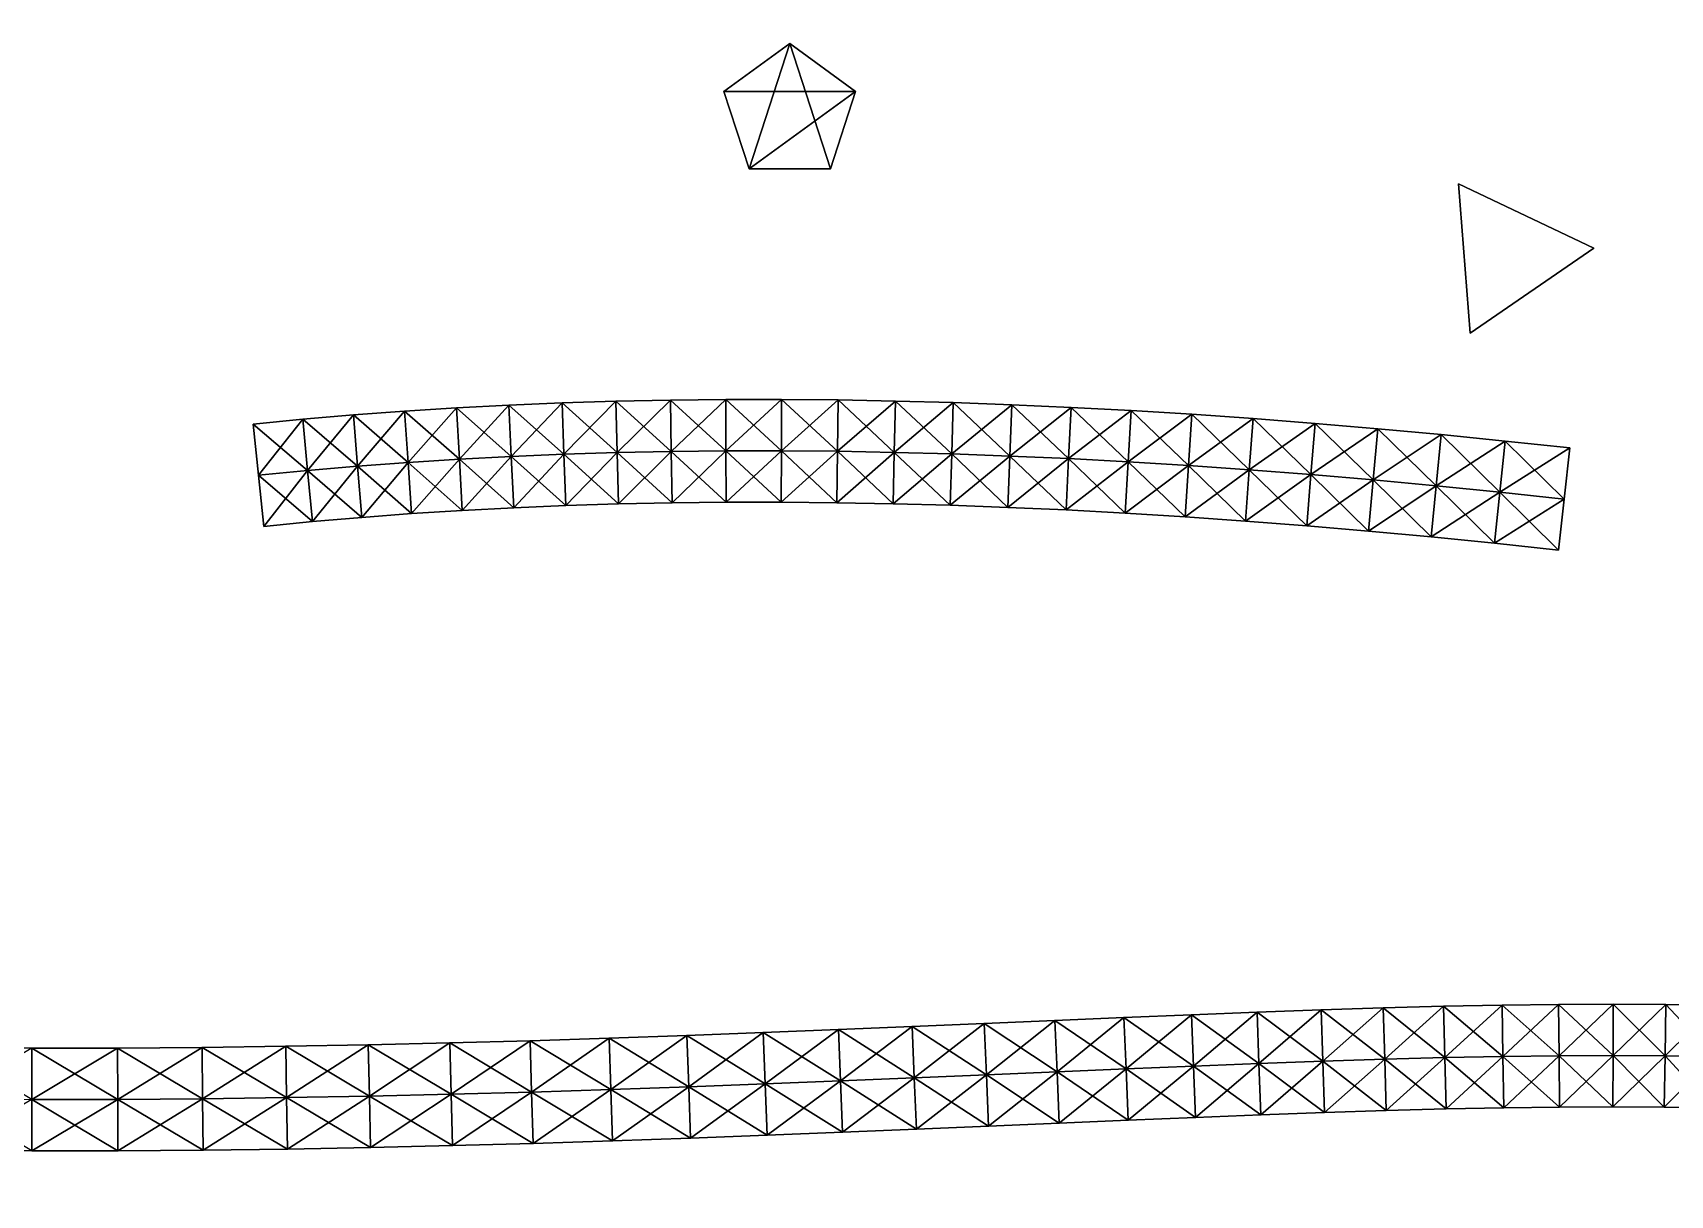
# Model space of a CAD drawing. Extents: x -2.49 to 2.49, y -2.49 to 2.49.
# Drawn here: x -0.294 to 1.378, y -0.114 to 1.074 of the extents above; entities that cross this region are included whole.
import ezdxf

# ---------------------------------------------------------------- set-up
doc = ezdxf.new("R2010")
doc.units = 0

# ---------------------------------------------------------------- blocks, each defined once
blk = doc.blocks.new('Cylinder_026_Cylinder_028')
mesh = blk.add_polyface()
corners = [(0.478896, 1.062544, -0.06096), (0.478895, 1.062544, 0.06096), (0.546148, 1.013682, 0.06096), (0.546148, 1.013682, -0.06096), (0.52046, 0.934622, 0.06096), (0.52046, 0.934622, -0.06096), (0.437331, 0.934622, 0.06096), (0.437331, 0.934622, -0.06096), (0.411643, 1.013682, 0.06096), (0.411643, 1.013682, -0.06096)]
mesh.append_faces([[corners[k] for k in face] for face in [(0, 1, 2), (0, 2, 3), (3, 2, 4), (3, 4, 5), (5, 4, 6), (5, 6, 7), (2, 1, 8), (2, 8, 6), (6, 4, 2), (9, 8, 1), (9, 1, 0), (7, 6, 8), (7, 8, 9), (0, 3, 5), (0, 5, 7), (7, 9, 0)]])
blk = doc.blocks.new('Cylinder_19')
mesh = blk.add_polyface()
corners = [(1.300073, 0.853499, -0.060945), (1.300072, 0.853499, 0.060975), (1.173896, 0.766786, 0.060975), (1.173896, 0.766786, -0.060945), (1.161889, 0.919414, -0.060945), (1.161889, 0.919414, 0.060975)]
mesh.append_faces([[corners[k] for k in face] for face in [(0, 1, 2), (0, 2, 3), (4, 5, 1), (4, 1, 0), (3, 2, 5), (3, 5, 4), (2, 1, 5), (0, 3, 4)]])
blk = doc.blocks.new('NurbsCircle_NurbsCircle_020')
mesh = blk.add_polyface()
corners = [(0, -2.438564, 0.000015), (-2.438517, -2.438516, 0.000015), (-2.401425, -2.401424, 0.000015), (0, -2.386109, 0.000015), (0, -2.491019, 0.000015), (-2.475608, -2.475608, 0.000015), (0, -2.49102, 0.05247), (-2.475608, -2.475608, 0.05247), (0, -2.491019, 0.104925), (-2.475607, -2.475608, 0.104926), (0, -2.438565, 0.104926), (-2.438517, -2.438516, 0.104925), (0, -2.38611, 0.104926), (-2.401424, -2.401424, 0.104926), (0, -2.386109, 0.05247), (-2.401425, -2.401425, 0.05247), (-2.438565, 0, 0.000015), (-2.386109, 0, 0.000015), (-2.491019, 0, 0.000015), (-2.491019, 0, 0.052471), (-2.491019, 0, 0.104926), (-2.438565, 0, 0.104926), (-2.386109, 0, 0.104926), (-2.386109, 0, 0.052471), (-2.438517, 2.438517, 0.000016), (-2.401424, 2.401424, 0.000015), (-2.475608, 2.475608, 0.000016), (-2.475608, 2.475608, 0.052471), (-2.475608, 2.475608, 0.104926), (-2.438517, 2.438517, 0.104926), (-2.401424, 2.401425, 0.104927), (-2.401424, 2.401424, 0.052471), (0, 2.438565, 0.000016), (0, 2.386109, 0.000016), (0, 2.49102, 0.000016), (0, 2.49102, 0.052471), (0, 2.49102, 0.104927), (0, 2.438565, 0.104926), (0, 2.386109, 0.104926), (0, 2.386109, 0.052471), (2.438517, 2.438516, 0.000016), (2.401425, 2.401424, 0.000016), (2.475608, 2.475608, 0.000016), (2.475608, 2.475608, 0.052471), (2.475607, 2.475608, 0.104926), (2.438517, 2.438516, 0.104926), (2.401425, 2.401424, 0.104926), (2.401425, 2.401424, 0.052472), (2.438565, 0, 0.000015), (2.386109, 0, 0.000015), (2.491019, 0, 0.000015), (2.49102, 0, 0.05247), (2.491019, 0, 0.104926), (2.438565, 0, 0.104926), (2.386109, 0, 0.104926), (2.386109, 0, 0.05247), (2.438516, -2.438517, 0.000015), (2.401424, -2.401424, 0.000015), (2.475608, -2.475607, 0.000015), (2.475608, -2.475607, 0.05247), (2.475608, -2.475607, 0.104925), (2.438516, -2.438517, 0.104926), (2.401425, -2.401425, 0.104926), (2.401425, -2.401425, 0.05247)]
mesh.append_faces([[corners[k] for k in face] for face in [(0, 1, 2), (0, 2, 3), (4, 5, 1), (4, 1, 0), (6, 7, 5), (6, 5, 4), (8, 9, 7), (8, 7, 6), (10, 11, 9), (10, 9, 8), (12, 13, 11), (12, 11, 10), (14, 15, 13), (14, 13, 12), (3, 2, 15), (3, 15, 14), (1, 16, 17), (1, 17, 2), (5, 18, 16), (5, 16, 1), (7, 19, 18), (7, 18, 5), (9, 20, 19), (9, 19, 7), (11, 21, 20), (11, 20, 9), (13, 22, 21), (13, 21, 11), (15, 23, 22), (15, 22, 13), (2, 17, 23), (2, 23, 15), (16, 24, 25), (16, 25, 17), (18, 26, 24), (18, 24, 16), (19, 27, 26), (19, 26, 18), (20, 28, 27), (20, 27, 19), (21, 29, 28), (21, 28, 20), (22, 30, 29), (22, 29, 21), (23, 31, 30), (23, 30, 22), (17, 25, 31), (17, 31, 23), (24, 32, 33), (24, 33, 25), (26, 34, 32), (26, 32, 24), (27, 35, 34), (27, 34, 26), (28, 36, 35), (28, 35, 27), (29, 37, 36), (29, 36, 28), (30, 38, 37), (30, 37, 29), (31, 39, 38), (31, 38, 30), (25, 33, 39), (25, 39, 31), (32, 40, 41), (32, 41, 33), (34, 42, 40), (34, 40, 32), (35, 43, 42), (35, 42, 34), (36, 44, 43), (36, 43, 35), (37, 45, 44), (37, 44, 36), (38, 46, 45), (38, 45, 37), (39, 47, 46), (39, 46, 38), (33, 41, 47), (33, 47, 39), (40, 48, 49), (40, 49, 41), (42, 50, 48), (42, 48, 40), (43, 51, 50), (43, 50, 42), (44, 52, 51), (44, 51, 43), (45, 53, 52), (45, 52, 44), (46, 54, 53), (46, 53, 45), (47, 55, 54), (47, 54, 46), (41, 49, 55), (41, 55, 47), (48, 56, 57), (48, 57, 49), (50, 58, 56), (50, 56, 48), (51, 59, 58), (51, 58, 50), (52, 60, 59), (52, 59, 51), (53, 61, 60), (53, 60, 52), (54, 62, 61), (54, 61, 53), (55, 63, 62), (55, 62, 54), (49, 57, 63), (49, 63, 55), (56, 0, 3), (56, 3, 57), (58, 4, 0), (58, 0, 56), (59, 6, 4), (59, 4, 58), (60, 8, 6), (60, 6, 59), (61, 10, 8), (61, 8, 60), (62, 12, 10), (62, 10, 61), (63, 14, 12), (63, 12, 62), (57, 3, 14), (57, 14, 63)]])
blk = doc.blocks.new('NurbsPath_006_NurbsPath_007')
mesh = blk.add_polyface()
corners = [(0.679733, 0.009295, -0.000901), (0.75188, 0.012378, -0.000901), (0.754107, -0.040031, -0.000901), (0.677501, 0.061703, -0.000901), (0.749653, 0.064785, -0.000901), (0.677501, 0.061703, 0.051554), (0.749653, 0.064785, 0.051554), (0.677501, 0.061703, 0.10401), (0.749653, 0.064786, 0.10401), (0.679733, 0.009295, 0.10401), (0.75188, 0.012378, 0.10401), (0.681965, -0.043113, 0.10401), (0.754107, -0.040031, 0.10401), (0.681965, -0.043113, 0.051554), (0.754107, -0.040031, 0.051554), (0.681965, -0.043113, -0.000901), (0.822367, 0.015357, -0.000901), (0.824549, -0.037053, -0.000901), (0.820184, 0.067767, -0.000901), (0.820184, 0.067767, 0.051554), (0.820184, 0.067767, 0.10401), (0.822367, 0.015357, 0.10401), (0.82455, -0.037053, 0.10401), (0.82455, -0.037053, 0.051554), (0.893234, -0.034236, -0.000901), (0.889042, 0.070592, -0.000901), (0.891138, 0.018178, -0.000901), (0.889042, 0.070592, 0.051554), (0.889042, 0.070592, 0.10401), (0.891138, 0.018178, 0.104009), (0.893234, -0.034236, 0.10401), (0.893234, -0.034236, 0.051554)]
mesh.append_faces([[corners[k] for k in face] for face in [(0, 1, 2), (3, 4, 1), (5, 6, 4), (7, 8, 6), (9, 10, 8), (11, 12, 10), (13, 14, 12), (15, 2, 14), (1, 16, 17), (1, 17, 2), (4, 18, 16), (4, 16, 1), (6, 19, 18), (6, 18, 4), (8, 20, 19), (8, 19, 6), (10, 21, 20), (10, 20, 8), (12, 22, 21), (12, 21, 10), (14, 23, 22), (14, 22, 12), (2, 17, 23), (2, 23, 14), (16, 24, 17), (18, 25, 26), (18, 26, 16), (19, 27, 25), (19, 25, 18), (20, 28, 27), (20, 27, 19), (21, 28, 20), (22, 29, 21), (23, 30, 22), (17, 31, 23)]])
mesh = blk.add_polyface()
corners = [(0.822367, 0.015357, -0.000901), (0.891138, 0.018178, -0.000901), (0.893234, -0.034236, -0.000901), (0.822367, 0.015357, 0.10401), (0.891138, 0.018178, 0.104009), (0.889042, 0.070592, 0.10401), (0.82455, -0.037053, 0.10401), (0.893234, -0.034236, 0.10401), (0.82455, -0.037053, 0.051554), (0.893234, -0.034236, 0.051554), (0.824549, -0.037053, -0.000901), (0.958138, 0.020787, -0.000901), (0.960101, -0.031631, -0.000901), (0.889042, 0.070592, -0.000901), (0.956175, 0.073206, -0.000901), (0.889042, 0.070592, 0.051554), (0.956175, 0.073206, 0.051554), (0.956175, 0.073206, 0.10401), (0.958138, 0.020787, 0.10401), (0.960101, -0.031631, 0.10401), (0.960101, -0.031631, 0.051554), (1.02331, 0.02313, -0.000901), (1.025089, -0.029296, -0.000901), (1.021531, 0.075555, -0.000901), (1.021531, 0.075555, 0.051554), (1.021531, 0.075555, 0.10401), (1.02331, 0.02313, 0.10401), (1.025089, -0.029296, 0.10401), (1.025089, -0.029296, 0.051554)]
mesh.append_faces([[corners[k] for k in face] for face in [(0, 1, 2), (3, 4, 5), (6, 7, 4), (8, 9, 7), (10, 2, 9), (1, 11, 12), (1, 12, 2), (13, 14, 11), (13, 11, 1), (15, 16, 14), (15, 14, 13), (5, 17, 16), (5, 16, 15), (4, 18, 17), (4, 17, 5), (7, 19, 18), (7, 18, 4), (9, 20, 19), (9, 19, 7), (2, 12, 20), (2, 20, 9), (11, 21, 22), (11, 22, 12), (14, 23, 21), (14, 21, 11), (16, 24, 23), (16, 23, 14), (17, 25, 24), (17, 24, 16), (18, 26, 25), (18, 25, 17), (19, 27, 26), (19, 26, 18), (20, 27, 19), (12, 28, 20)]])
mesh = blk.add_polyface()
corners = [(0.960101, -0.031631, 0.051554), (1.025089, -0.029296, 0.051554), (1.025089, -0.029296, 0.10401), (0.960101, -0.031631, -0.000901), (1.025089, -0.029296, -0.000901), (1.02331, 0.02313, -0.000901), (1.0866, 0.025151, -0.000901), (1.088141, -0.027282, -0.000901), (1.021531, 0.075555, -0.000901), (1.08506, 0.077583, -0.000901), (1.021531, 0.075555, 0.051554), (1.08506, 0.077583, 0.051554), (1.021531, 0.075555, 0.10401), (1.08506, 0.077584, 0.104009), (1.02331, 0.02313, 0.10401), (1.086601, 0.025151, 0.10401), (1.088141, -0.027282, 0.10401), (1.088141, -0.027282, 0.051554), (1.147952, 0.026796, -0.000901), (1.149192, -0.025645, -0.000901), (1.146713, 0.079237, -0.000901), (1.146712, 0.079237, 0.051554), (1.146712, 0.079237, 0.10401), (1.147952, 0.026796, 0.10401), (1.149192, -0.025645, 0.10401), (1.149192, -0.025645, 0.051554), (1.20644, 0.080459, 0.051554)]
mesh.append_faces([[corners[k] for k in face] for face in [(0, 1, 2), (3, 4, 1), (5, 6, 7), (5, 7, 4), (8, 9, 6), (8, 6, 5), (10, 11, 9), (10, 9, 8), (12, 13, 11), (12, 11, 10), (14, 15, 13), (14, 13, 12), (2, 16, 15), (2, 15, 14), (1, 17, 16), (1, 16, 2), (4, 7, 17), (4, 17, 1), (6, 18, 19), (6, 19, 7), (9, 20, 18), (9, 18, 6), (11, 21, 20), (11, 20, 9), (13, 22, 21), (13, 21, 11), (15, 23, 22), (15, 22, 13), (16, 24, 23), (16, 23, 15), (17, 25, 24), (17, 24, 16), (7, 19, 25), (7, 25, 17), (22, 26, 21)]])
mesh = blk.add_polyface()
corners = [(1.147952, 0.026796, -0.000901), (1.207311, 0.028011, -0.000901), (1.208181, -0.024437, -0.000901), (1.149192, -0.025645, -0.000901), (1.146713, 0.079237, -0.000901), (1.20644, 0.080459, -0.000901), (1.146712, 0.079237, 0.051554), (1.20644, 0.080459, 0.051554), (1.146712, 0.079237, 0.10401), (1.20644, 0.080459, 0.10401), (1.147952, 0.026796, 0.10401), (1.20731, 0.028011, 0.10401), (1.149192, -0.025645, 0.10401), (1.208181, -0.024437, 0.104009), (1.149192, -0.025645, 0.051554), (1.208181, -0.024437, 0.051554), (1.26462, 0.028741, -0.000901), (1.265044, -0.023713, -0.000901), (1.264195, 0.081194, -0.000901), (1.264195, 0.081194, 0.051554), (1.264195, 0.081194, 0.10401), (1.26462, 0.028741, 0.10401), (1.265044, -0.023713, 0.104009), (1.265044, -0.023713, 0.051554), (1.319824, 0.028932, -0.000901), (1.319933, 0.081387, -0.000901), (1.319933, 0.081387, 0.051554), (1.319933, 0.081387, 0.10401)]
mesh.append_faces([[corners[k] for k in face] for face in [(0, 1, 2), (0, 2, 3), (4, 5, 1), (4, 1, 0), (6, 7, 5), (6, 5, 4), (8, 9, 7), (10, 11, 9), (10, 9, 8), (12, 13, 11), (12, 11, 10), (14, 15, 13), (14, 13, 12), (3, 2, 15), (3, 15, 14), (1, 16, 17), (1, 17, 2), (5, 18, 16), (5, 16, 1), (7, 19, 18), (7, 18, 5), (9, 20, 19), (9, 19, 7), (11, 21, 20), (11, 20, 9), (13, 22, 21), (13, 21, 11), (15, 23, 22), (15, 22, 13), (2, 17, 23), (2, 23, 15), (18, 24, 16), (19, 25, 18), (20, 26, 19), (21, 27, 20)]])
mesh = blk.add_polyface()
corners = [(1.26462, 0.028741, -0.000901), (1.319824, 0.028932, -0.000901), (1.319715, -0.023524, -0.000901), (1.265044, -0.023713, -0.000901), (1.264195, 0.081194, -0.000901), (1.319933, 0.081387, -0.000901), (1.264195, 0.081194, 0.051554), (1.319933, 0.081387, 0.051554), (1.264195, 0.081194, 0.10401), (1.319933, 0.081387, 0.10401), (1.26462, 0.028741, 0.10401), (1.319824, 0.028932, 0.10401), (1.265044, -0.023713, 0.104009), (1.319715, -0.023524, 0.10401), (1.265044, -0.023713, 0.051554), (1.319715, -0.023524, 0.051554), (1.372869, 0.028528, -0.000901), (1.372127, -0.023922, -0.000901), (1.373611, 0.080978, -0.000901), (1.373611, 0.080978, 0.051554), (1.373611, 0.080978, 0.10401), (1.372869, 0.028528, 0.104009), (1.372127, -0.023922, 0.10401), (1.372127, -0.023922, 0.051554), (1.422208, -0.024958, -0.000901), (1.423698, 0.027476, -0.000901), (1.425188, 0.07991, -0.000901), (1.425188, 0.07991, 0.10401), (1.423698, 0.027476, 0.10401), (1.422208, -0.024958, 0.10401), (1.422208, -0.024958, 0.051554)]
mesh.append_faces([[corners[k] for k in face] for face in [(0, 1, 2), (0, 2, 3), (4, 5, 1), (6, 7, 5), (8, 9, 7), (10, 11, 9), (12, 13, 11), (12, 11, 10), (14, 15, 13), (14, 13, 12), (3, 2, 15), (3, 15, 14), (1, 16, 17), (1, 17, 2), (5, 18, 16), (5, 16, 1), (7, 19, 18), (7, 18, 5), (9, 20, 19), (9, 19, 7), (11, 21, 20), (11, 20, 9), (13, 22, 21), (13, 21, 11), (15, 23, 22), (15, 22, 13), (2, 17, 23), (2, 23, 15), (16, 24, 17), (18, 25, 16), (19, 26, 18), (21, 27, 20), (22, 28, 21), (23, 29, 22), (17, 30, 23)]])
mesh = blk.add_polyface()
corners = [(1.372869, 0.028528, -0.000901), (1.423698, 0.027476, -0.000901), (1.422208, -0.024958, -0.000901), (1.373611, 0.080978, -0.000901), (1.425188, 0.07991, -0.000901), (1.373611, 0.080978, 0.051554), (1.425188, 0.07991, 0.051554), (1.373611, 0.080978, 0.10401), (1.425188, 0.07991, 0.10401), (1.372869, 0.028528, 0.104009), (1.423698, 0.027476, 0.10401), (1.372127, -0.023922, 0.10401), (1.422208, -0.024958, 0.10401), (1.372127, -0.023922, 0.051554), (1.422208, -0.024958, 0.051554), (1.372127, -0.023922, -0.000901), (1.472255, 0.025721, -0.000901), (1.469885, -0.026681, -0.000901), (1.474626, 0.078123, -0.000901), (1.474626, 0.078123, 0.051554), (1.474626, 0.078123, 0.10401), (1.472255, 0.025721, 0.10401), (1.469884, -0.026681, 0.104009), (1.469885, -0.026681, 0.051554), (1.51508, -0.029136, -0.000901), (1.518486, 0.023209, -0.000901), (1.521893, 0.075554, -0.000901), (1.521893, 0.075554, 0.051554), (1.521892, 0.075554, 0.10401), (1.518486, 0.023209, 0.10401), (1.51508, -0.029136, 0.051554), (1.51508, -0.029136, 0.10401)]
mesh.append_faces([[corners[k] for k in face] for face in [(0, 1, 2), (3, 4, 1), (5, 6, 4), (7, 8, 6), (7, 6, 5), (9, 10, 8), (11, 12, 10), (13, 14, 12), (15, 2, 14), (1, 16, 17), (1, 17, 2), (4, 18, 16), (4, 16, 1), (6, 19, 18), (6, 18, 4), (8, 20, 19), (8, 19, 6), (10, 21, 20), (10, 20, 8), (12, 22, 21), (12, 21, 10), (14, 23, 22), (14, 22, 12), (2, 17, 23), (2, 23, 14), (16, 24, 17), (18, 25, 16), (19, 26, 18), (20, 27, 19), (21, 28, 20), (22, 29, 21), (23, 30, 31), (23, 31, 22), (17, 24, 30), (17, 30, 23)]])
mesh = blk.add_polyface()
corners = [(0.134211, -0.06303, -0.000901), (0.216644, -0.060746, -0.000901), (0.216644, -0.060746, 0.051554), (0.215089, -0.008314, -0.000901), (0.296032, -0.005757, -0.000901), (0.297776, -0.058183, -0.000901), (0.213534, 0.044119, -0.000901), (0.294289, 0.04667, -0.000901), (0.213534, 0.044119, 0.051554), (0.294289, 0.046669, 0.051554), (0.213534, 0.044119, 0.10401), (0.294289, 0.046669, 0.10401), (0.215089, -0.008314, 0.10401), (0.296032, -0.005757, 0.10401), (0.216644, -0.060746, 0.10401), (0.297776, -0.058183, 0.10401), (0.297776, -0.058184, 0.051554), (0.375649, -0.002976, -0.000901), (0.377553, -0.055397, -0.000901), (0.373745, 0.049444, -0.000901), (0.373745, 0.049445, 0.051554), (0.373745, 0.049444, 0.10401), (0.375649, -0.002976, 0.10401), (0.377553, -0.055397, 0.10401), (0.377553, -0.055397, 0.051554), (0.451848, 0.05239, -0.000901), (0.451848, 0.05239, 0.051555)]
mesh.append_faces([[corners[k] for k in face] for face in [(0, 1, 2), (3, 4, 5), (3, 5, 1), (6, 7, 4), (6, 4, 3), (8, 9, 7), (8, 7, 6), (10, 11, 9), (10, 9, 8), (12, 13, 11), (12, 11, 10), (14, 15, 13), (14, 13, 12), (2, 16, 15), (2, 15, 14), (1, 5, 16), (1, 16, 2), (4, 17, 18), (4, 18, 5), (7, 19, 17), (7, 17, 4), (9, 20, 19), (9, 19, 7), (11, 21, 20), (11, 20, 9), (13, 22, 21), (13, 21, 11), (15, 23, 22), (15, 22, 13), (16, 24, 23), (16, 23, 15), (5, 18, 24), (5, 24, 16), (20, 25, 19), (21, 26, 20)]])
mesh = blk.add_polyface()
corners = [(0.375649, -0.002976, -0.000901), (0.453883, -0.000026, -0.000901), (0.455917, -0.052442, -0.000901), (0.377553, -0.055397, -0.000901), (0.373745, 0.049444, -0.000901), (0.451848, 0.05239, -0.000901), (0.373745, 0.049445, 0.051554), (0.451848, 0.05239, 0.051555), (0.373745, 0.049444, 0.10401), (0.451848, 0.05239, 0.10401), (0.375649, -0.002976, 0.10401), (0.453883, -0.000026, 0.10401), (0.377553, -0.055397, 0.10401), (0.455917, -0.052442, 0.10401), (0.377553, -0.055397, 0.051554), (0.455917, -0.052442, 0.051554), (0.530679, 0.003039, -0.000901), (0.532812, -0.049373, -0.000901), (0.528545, 0.055451, -0.000901), (0.528545, 0.055451, 0.051554), (0.528545, 0.055451, 0.10401), (0.530679, 0.003039, 0.10401), (0.532812, -0.049373, 0.10401), (0.532812, -0.049373, 0.051554), (0.60598, 0.006164, -0.000901), (0.60378, 0.058573, -0.000901), (0.60378, 0.058573, 0.051554), (0.60378, 0.058573, 0.10401), (0.60598, 0.006164, 0.10401)]
mesh.append_faces([[corners[k] for k in face] for face in [(0, 1, 2), (0, 2, 3), (4, 5, 1), (4, 1, 0), (6, 7, 5), (8, 9, 7), (10, 11, 9), (10, 9, 8), (12, 13, 11), (12, 11, 10), (14, 15, 13), (14, 13, 12), (3, 2, 15), (3, 15, 14), (1, 16, 17), (1, 17, 2), (5, 18, 16), (5, 16, 1), (7, 19, 18), (7, 18, 5), (9, 20, 19), (9, 19, 7), (11, 21, 20), (11, 20, 9), (13, 22, 21), (13, 21, 11), (15, 23, 22), (15, 22, 13), (2, 17, 23), (2, 23, 15), (18, 24, 16), (19, 25, 18), (20, 26, 19), (21, 27, 20), (22, 28, 21)]])
mesh = blk.add_polyface()
corners = [(0.530679, 0.003039, -0.000901), (0.60598, 0.006164, -0.000901), (0.60818, -0.046245, -0.000901), (0.532812, -0.049373, -0.000901), (0.528545, 0.055451, -0.000901), (0.60378, 0.058573, -0.000901), (0.528545, 0.055451, 0.051554), (0.60378, 0.058573, 0.051554), (0.528545, 0.055451, 0.10401), (0.60378, 0.058573, 0.10401), (0.530679, 0.003039, 0.10401), (0.60598, 0.006164, 0.10401), (0.532812, -0.049373, 0.10401), (0.60818, -0.046245, 0.10401), (0.532812, -0.049373, 0.051554), (0.60818, -0.046245, 0.051554), (0.679733, 0.009295, -0.000901), (0.681965, -0.043113, -0.000901), (0.677501, 0.061703, -0.000901), (0.677501, 0.061703, 0.051554), (0.677501, 0.061703, 0.10401), (0.679733, 0.009295, 0.10401), (0.681965, -0.043113, 0.10401), (0.681965, -0.043113, 0.051554), (0.754107, -0.040031, -0.000901), (0.75188, 0.012378, -0.000901), (0.749653, 0.064785, -0.000901), (0.749653, 0.064785, 0.051554), (0.749653, 0.064786, 0.10401), (0.75188, 0.012378, 0.10401), (0.754107, -0.040031, 0.10401), (0.754107, -0.040031, 0.051554)]
mesh.append_faces([[corners[k] for k in face] for face in [(0, 1, 2), (0, 2, 3), (4, 5, 1), (6, 7, 5), (8, 9, 7), (10, 11, 9), (12, 13, 11), (14, 15, 13), (14, 13, 12), (3, 2, 15), (3, 15, 14), (1, 16, 17), (1, 17, 2), (5, 18, 16), (5, 16, 1), (7, 19, 18), (7, 18, 5), (9, 20, 19), (9, 19, 7), (11, 21, 20), (11, 20, 9), (13, 22, 21), (13, 21, 11), (15, 23, 22), (15, 22, 13), (2, 17, 23), (2, 23, 15), (16, 24, 17), (18, 25, 16), (19, 26, 18), (20, 27, 19), (21, 28, 20), (22, 29, 21), (23, 30, 22), (17, 31, 23)]])
mesh = blk.add_polyface()
corners = [(-0.384013, -0.015362, -0.000901), (-0.295334, -0.015899, -0.000901), (-0.295473, -0.068354, -0.000901), (-0.383504, 0.037091, -0.000901), (-0.295196, 0.036556, -0.000901), (-0.383504, 0.037091, 0.051554), (-0.295196, 0.036557, 0.051554), (-0.383504, 0.037091, 0.10401), (-0.295196, 0.036557, 0.10401), (-0.384013, -0.015362, 0.10401), (-0.295334, -0.015899, 0.10401), (-0.384523, -0.067815, 0.10401), (-0.295473, -0.068354, 0.10401), (-0.384523, -0.067815, 0.051554), (-0.295473, -0.068354, 0.051554), (-0.384523, -0.067815, -0.000901), (-0.207594, -0.01583, -0.000901), (-0.207386, -0.068286, -0.000901), (-0.207802, 0.036624, -0.000901), (-0.207802, 0.036624, 0.051554), (-0.207802, 0.036624, 0.10401), (-0.207594, -0.01583, 0.10401), (-0.207386, -0.068286, 0.10401), (-0.207386, -0.068286, 0.051554), (-0.120319, -0.067664, -0.000901), (-0.120847, -0.015211, -0.000901), (-0.121376, 0.037242, 0.051554), (-0.121376, 0.037242, -0.000901), (-0.121376, 0.037242, 0.10401), (-0.120847, -0.015211, 0.10401), (-0.120318, -0.067664, 0.10401), (-0.120318, -0.067664, 0.051554)]
mesh.append_faces([[corners[k] for k in face] for face in [(0, 1, 2), (3, 4, 1), (5, 6, 4), (5, 4, 3), (7, 8, 6), (7, 6, 5), (9, 10, 8), (11, 12, 10), (13, 14, 12), (15, 2, 14), (1, 16, 17), (1, 17, 2), (4, 18, 16), (4, 16, 1), (6, 19, 18), (6, 18, 4), (8, 20, 19), (8, 19, 6), (10, 21, 20), (10, 20, 8), (12, 22, 21), (12, 21, 10), (14, 23, 22), (14, 22, 12), (2, 17, 23), (2, 23, 14), (16, 24, 17), (18, 25, 16), (19, 26, 27), (19, 27, 18), (20, 26, 19), (21, 28, 20), (22, 29, 21), (23, 30, 22), (17, 31, 23)]])
mesh = blk.add_polyface()
corners = [(-0.207594, -0.01583, -0.000901), (-0.120847, -0.015211, -0.000901), (-0.120319, -0.067664, -0.000901), (-0.207802, 0.036624, -0.000901), (-0.121376, 0.037242, -0.000901), (-0.207802, 0.036624, 0.10401), (-0.121376, 0.037242, 0.10401), (-0.121376, 0.037242, 0.051554), (-0.207594, -0.01583, 0.10401), (-0.120847, -0.015211, 0.10401), (-0.207386, -0.068286, 0.10401), (-0.120318, -0.067664, 0.10401), (-0.207386, -0.068286, 0.051554), (-0.120318, -0.067664, 0.051554), (-0.207386, -0.068286, -0.000901), (-0.03515, -0.014095, -0.000901), (-0.034326, -0.066544, -0.000901), (-0.035975, 0.038354, -0.000901), (-0.035975, 0.038354, 0.051554), (-0.035975, 0.038354, 0.10401), (-0.03515, -0.014095, 0.10401), (-0.034326, -0.066544, 0.10401), (-0.034326, -0.066544, 0.051554), (0.050536, -0.064982, -0.000901), (0.048348, 0.039907, -0.000901), (0.049442, -0.012537, -0.000901), (0.048348, 0.039906, 0.051554), (0.048348, 0.039907, 0.10401), (0.049442, -0.012537, 0.10401), (0.050536, -0.064982, 0.10401), (0.050536, -0.064981, 0.051554)]
mesh.append_faces([[corners[k] for k in face] for face in [(0, 1, 2), (3, 4, 1), (5, 6, 7), (8, 9, 6), (10, 11, 9), (12, 13, 11), (14, 2, 13), (1, 15, 16), (1, 16, 2), (4, 17, 15), (4, 15, 1), (7, 18, 17), (7, 17, 4), (6, 19, 18), (6, 18, 7), (9, 20, 19), (9, 19, 6), (11, 21, 20), (11, 20, 9), (13, 22, 21), (13, 21, 11), (2, 16, 22), (2, 22, 13), (15, 23, 16), (17, 24, 25), (17, 25, 15), (18, 26, 24), (18, 24, 17), (19, 27, 26), (19, 26, 18), (20, 28, 27), (20, 27, 19), (21, 28, 20), (22, 29, 21), (16, 30, 22)]])
mesh = blk.add_polyface()
corners = [(-0.03515, -0.014095, -0.000901), (0.049442, -0.012537, -0.000901), (0.050536, -0.064982, -0.000901), (-0.034326, -0.066544, 0.10401), (0.050536, -0.064982, 0.10401), (0.049442, -0.012537, 0.10401), (-0.034326, -0.066544, 0.051554), (0.050536, -0.064981, 0.051554), (-0.034326, -0.066544, -0.000901), (0.132873, -0.010592, -0.000901), (0.134211, -0.06303, -0.000901), (0.048348, 0.039907, -0.000901), (0.131536, 0.041846, -0.000901), (0.048348, 0.039906, 0.051554), (0.131536, 0.041846, 0.051554), (0.048348, 0.039907, 0.10401), (0.131536, 0.041846, 0.10401), (0.132873, -0.010592, 0.10401), (0.134211, -0.06303, 0.10401), (0.134211, -0.06303, 0.051554), (0.215089, -0.008314, -0.000901), (0.216644, -0.060746, -0.000901), (0.213534, 0.044119, -0.000901), (0.213534, 0.044119, 0.051554), (0.213534, 0.044119, 0.10401), (0.215089, -0.008314, 0.10401), (0.216644, -0.060746, 0.10401), (0.216644, -0.060746, 0.051554)]
mesh.append_faces([[corners[k] for k in face] for face in [(0, 1, 2), (3, 4, 5), (6, 7, 4), (8, 2, 7), (1, 9, 10), (1, 10, 2), (11, 12, 9), (11, 9, 1), (13, 14, 12), (13, 12, 11), (15, 16, 14), (15, 14, 13), (5, 17, 16), (5, 16, 15), (4, 18, 17), (4, 17, 5), (7, 19, 18), (7, 18, 4), (2, 10, 19), (2, 19, 7), (9, 20, 21), (9, 21, 10), (12, 22, 20), (12, 20, 9), (14, 23, 22), (14, 22, 12), (16, 24, 23), (16, 23, 14), (17, 25, 24), (17, 24, 16), (18, 26, 25), (18, 25, 17), (19, 27, 26), (19, 26, 18), (10, 27, 19)]])
blk = doc.blocks.new('NurbsPath_015_NurbsPath_016')
mesh = blk.add_polyface()
corners = [(-0.06382, 0.621548, -0.000901), (-0.013581, 0.62651, -0.000901), (-0.008738, 0.574279, -0.000901), (-0.058345, 0.569378, -0.000901), (-0.069295, 0.673716, -0.000901), (-0.018424, 0.678742, -0.000901), (-0.069295, 0.673716, 0.051554), (-0.018424, 0.678742, 0.051554), (-0.069295, 0.673716, 0.10401), (-0.018424, 0.678742, 0.10401), (-0.06382, 0.621548, 0.10401), (-0.013581, 0.62651, 0.10401), (-0.058344, 0.569379, 0.10401), (-0.008738, 0.574279, 0.10401), (-0.058345, 0.569379, 0.051554), (-0.008738, 0.574279, 0.051554), (0.037363, 0.630926, -0.000901), (0.041587, 0.578641, -0.000901), (0.033139, 0.683211, -0.000901), (0.033139, 0.683211, 0.051554), (0.033139, 0.683211, 0.10401), (0.037363, 0.630926, 0.10401), (0.041587, 0.578641, 0.10401), (0.041587, 0.578641, 0.051554), (0.089011, 0.634795, -0.000901), (0.092631, 0.582464, -0.000901), (0.085391, 0.687125, -0.000901), (0.085391, 0.687125, 0.051554), (0.085391, 0.687125, 0.10401), (0.089011, 0.634795, 0.10401), (0.092631, 0.582464, 0.10401), (0.092631, 0.582464, 0.051554)]
mesh.append_faces([[corners[k] for k in face] for face in [(0, 1, 2), (0, 2, 3), (4, 5, 1), (4, 1, 0), (6, 7, 5), (6, 5, 4), (8, 9, 7), (8, 7, 6), (10, 11, 9), (10, 9, 8), (12, 13, 11), (12, 11, 10), (14, 15, 13), (14, 13, 12), (3, 2, 15), (3, 15, 14), (1, 16, 17), (1, 17, 2), (5, 18, 16), (5, 16, 1), (7, 19, 18), (7, 18, 5), (9, 20, 19), (9, 19, 7), (11, 21, 20), (11, 20, 9), (13, 22, 21), (13, 21, 11), (15, 23, 22), (15, 22, 13), (2, 17, 23), (2, 23, 15), (16, 24, 25), (16, 25, 17), (18, 26, 24), (18, 24, 16), (19, 27, 26), (19, 26, 18), (20, 28, 27), (20, 27, 19), (21, 29, 28), (21, 28, 20), (22, 30, 29), (22, 29, 21), (23, 30, 22), (17, 31, 23)]])
mesh = blk.add_polyface()
corners = [(0.041587, 0.578641, 0.051554), (0.092631, 0.582464, 0.051554), (0.092631, 0.582464, 0.10401), (0.041587, 0.578641, -0.000901), (0.092631, 0.582464, -0.000901), (0.089011, 0.634795, -0.000901), (0.141364, 0.638117, -0.000901), (0.144394, 0.585749, -0.000901), (0.085391, 0.687125, -0.000901), (0.138333, 0.690485, -0.000901), (0.085391, 0.687125, 0.051554), (0.138333, 0.690484, 0.051554), (0.085391, 0.687125, 0.10401), (0.138333, 0.690485, 0.104009), (0.089011, 0.634795, 0.10401), (0.141364, 0.638117, 0.104009), (0.144395, 0.585749, 0.104009), (0.144395, 0.585749, 0.051554), (0.19442, 0.640892, -0.000901), (0.196876, 0.588494, -0.000901), (0.191964, 0.693289, -0.000901), (0.191964, 0.69329, 0.051554), (0.191964, 0.69329, 0.104009), (0.19442, 0.640892, 0.104009), (0.196876, 0.588494, 0.104009), (0.196876, 0.588494, 0.051554), (0.250077, 0.590699, -0.000902), (0.246286, 0.695542, -0.000902), (0.248181, 0.64312, -0.000902), (0.246286, 0.695541, 0.051554), (0.246286, 0.695541, 0.104009), (0.248182, 0.64312, 0.104009), (0.250077, 0.590699, 0.104009), (0.250077, 0.590699, 0.051554)]
mesh.append_faces([[corners[k] for k in face] for face in [(0, 1, 2), (3, 4, 1), (5, 6, 7), (5, 7, 4), (8, 9, 6), (8, 6, 5), (10, 11, 9), (10, 9, 8), (12, 13, 11), (12, 11, 10), (14, 15, 13), (14, 13, 12), (2, 16, 15), (2, 15, 14), (1, 17, 16), (1, 16, 2), (4, 7, 17), (4, 17, 1), (6, 18, 19), (6, 19, 7), (9, 20, 18), (9, 18, 6), (11, 21, 20), (11, 20, 9), (13, 22, 21), (13, 21, 11), (15, 23, 22), (15, 22, 13), (16, 24, 23), (16, 23, 15), (17, 25, 24), (17, 24, 16), (7, 19, 25), (7, 25, 17), (18, 26, 19), (20, 27, 28), (20, 28, 18), (21, 29, 27), (21, 27, 20), (22, 30, 29), (22, 29, 21), (23, 31, 30), (23, 30, 22), (24, 31, 23), (25, 32, 24), (19, 33, 25)]])
mesh = blk.add_polyface()
corners = [(0.19442, 0.640892, -0.000901), (0.248181, 0.64312, -0.000902), (0.250077, 0.590699, -0.000902), (0.196876, 0.588494, 0.104009), (0.250077, 0.590699, 0.104009), (0.248182, 0.64312, 0.104009), (0.196876, 0.588494, 0.051554), (0.250077, 0.590699, 0.051554), (0.196876, 0.588494, -0.000901), (0.302647, 0.644802, -0.000902), (0.303995, 0.592364, -0.000902), (0.246286, 0.695542, -0.000902), (0.301298, 0.69724, -0.000902), (0.246286, 0.695541, 0.051554), (0.301298, 0.69724, 0.051554), (0.246286, 0.695541, 0.104009), (0.301298, 0.69724, 0.104009), (0.302647, 0.644801, 0.104009), (0.303995, 0.592364, 0.104009), (0.303995, 0.592364, 0.051554), (0.357817, 0.645936, -0.000902), (0.358632, 0.593487, -0.000902), (0.357001, 0.698386, -0.000902), (0.357001, 0.698386, 0.051554), (0.357001, 0.698386, 0.104009), (0.357817, 0.645936, 0.104009), (0.358632, 0.593487, 0.104009), (0.358632, 0.593487, 0.051554), (0.413985, 0.59407, -0.000902), (0.413691, 0.646524, -0.000902), (0.413396, 0.698979, 0.051554), (0.413396, 0.698979, -0.000902), (0.413396, 0.698978, 0.104009), (0.413691, 0.646524, 0.104009), (0.413986, 0.594069, 0.104009), (0.413986, 0.594069, 0.051554)]
mesh.append_faces([[corners[k] for k in face] for face in [(0, 1, 2), (3, 4, 5), (6, 7, 4), (8, 2, 7), (1, 9, 10), (1, 10, 2), (11, 12, 9), (11, 9, 1), (13, 14, 12), (13, 12, 11), (15, 16, 14), (15, 14, 13), (5, 17, 16), (5, 16, 15), (4, 18, 17), (4, 17, 5), (7, 19, 18), (7, 18, 4), (2, 10, 19), (2, 19, 7), (9, 20, 21), (9, 21, 10), (12, 22, 20), (12, 20, 9), (14, 23, 22), (14, 22, 12), (16, 24, 23), (16, 23, 14), (17, 25, 24), (17, 24, 16), (18, 26, 25), (18, 25, 17), (19, 27, 26), (19, 26, 18), (10, 21, 27), (10, 27, 19), (20, 28, 21), (22, 29, 20), (23, 30, 31), (23, 31, 22), (24, 32, 30), (24, 30, 23), (25, 32, 24), (26, 33, 25), (27, 34, 26), (21, 35, 27)]])
mesh = blk.add_polyface()
corners = [(0.357817, 0.645936, -0.000902), (0.413691, 0.646524, -0.000902), (0.413985, 0.59407, -0.000902), (0.357001, 0.698386, -0.000902), (0.413396, 0.698979, -0.000902), (0.357817, 0.645936, 0.104009), (0.413691, 0.646524, 0.104009), (0.413396, 0.698978, 0.104009), (0.358632, 0.593487, 0.104009), (0.413986, 0.594069, 0.104009), (0.358632, 0.593487, 0.051554), (0.413986, 0.594069, 0.051554), (0.358632, 0.593487, -0.000902), (0.470269, 0.646565, -0.000902), (0.470056, 0.59411, -0.000902), (0.470482, 0.69902, -0.000902), (0.413396, 0.698979, 0.051554), (0.470482, 0.69902, 0.051554), (0.470482, 0.69902, 0.104009), (0.470269, 0.646565, 0.104009), (0.470056, 0.59411, 0.104009), (0.470056, 0.59411, 0.051554), (0.527552, 0.646059, -0.000902), (0.526844, 0.593608, -0.000902), (0.52826, 0.69851, -0.000902), (0.52826, 0.69851, 0.051554), (0.52826, 0.69851, 0.104009), (0.527552, 0.646059, 0.104009), (0.526844, 0.593608, 0.104009), (0.526844, 0.593608, 0.051554), (0.584348, 0.592565, -0.000902), (0.585539, 0.645006, -0.000902), (0.58673, 0.697448, -0.000902), (0.58673, 0.697448, 0.051554), (0.58673, 0.697448, 0.104009), (0.585539, 0.645006, 0.104009), (0.584348, 0.592564, 0.104009), (0.584348, 0.592564, 0.051554)]
mesh.append_faces([[corners[k] for k in face] for face in [(0, 1, 2), (3, 4, 1), (5, 6, 7), (8, 9, 6), (10, 11, 9), (12, 2, 11), (1, 13, 14), (1, 14, 2), (4, 15, 13), (4, 13, 1), (16, 17, 15), (16, 15, 4), (7, 18, 17), (7, 17, 16), (6, 19, 18), (6, 18, 7), (9, 20, 19), (9, 19, 6), (11, 21, 20), (11, 20, 9), (2, 14, 21), (2, 21, 11), (13, 22, 23), (13, 23, 14), (15, 24, 22), (15, 22, 13), (17, 25, 24), (17, 24, 15), (18, 26, 25), (18, 25, 17), (19, 27, 26), (19, 26, 18), (20, 28, 27), (20, 27, 19), (21, 29, 28), (21, 28, 20), (14, 23, 29), (14, 29, 21), (22, 30, 23), (24, 31, 22), (25, 32, 24), (26, 33, 25), (27, 34, 26), (28, 35, 27), (29, 36, 28), (23, 37, 29)]])
mesh = blk.add_polyface()
corners = [(0.527552, 0.646059, -0.000902), (0.585539, 0.645006, -0.000902), (0.584348, 0.592565, -0.000902), (0.52826, 0.69851, -0.000902), (0.58673, 0.697448, -0.000902), (0.52826, 0.69851, 0.051554), (0.58673, 0.697448, 0.051554), (0.52826, 0.69851, 0.104009), (0.58673, 0.697448, 0.104009), (0.527552, 0.646059, 0.104009), (0.585539, 0.645006, 0.104009), (0.526844, 0.593608, 0.104009), (0.584348, 0.592564, 0.104009), (0.526844, 0.593608, 0.051554), (0.584348, 0.592564, 0.051554), (0.526844, 0.593608, -0.000902), (0.644231, 0.643406, -0.000902), (0.642569, 0.590977, -0.000902), (0.645892, 0.695836, -0.000902), (0.645892, 0.695835, 0.051554), (0.645892, 0.695835, 0.104009), (0.644231, 0.643406, 0.104009), (0.642569, 0.590977, 0.104009), (0.642569, 0.590977, 0.051554), (0.703626, 0.64126, -0.000902), (0.701505, 0.588848, -0.000902), (0.705748, 0.693672, -0.000902), (0.705748, 0.693672, 0.051554), (0.705748, 0.693672, 0.104009), (0.703626, 0.64126, 0.104009), (0.701505, 0.588848, 0.104009), (0.701505, 0.588848, 0.051554), (0.761156, 0.586174, -0.000902), (0.763727, 0.638566, -0.000902), (0.766297, 0.690959, 0.104009), (0.763727, 0.638567, 0.104009), (0.761156, 0.586174, 0.104009), (0.761156, 0.586174, 0.051554)]
mesh.append_faces([[corners[k] for k in face] for face in [(0, 1, 2), (3, 4, 1), (5, 6, 4), (7, 8, 6), (9, 10, 8), (11, 12, 10), (13, 14, 12), (15, 2, 14), (1, 16, 17), (1, 17, 2), (4, 18, 16), (4, 16, 1), (6, 19, 18), (6, 18, 4), (8, 20, 19), (8, 19, 6), (10, 21, 20), (10, 20, 8), (12, 22, 21), (12, 21, 10), (14, 23, 22), (14, 22, 12), (2, 17, 23), (2, 23, 14), (16, 24, 25), (16, 25, 17), (18, 26, 24), (18, 24, 16), (19, 27, 26), (19, 26, 18), (20, 28, 27), (20, 27, 19), (21, 29, 28), (21, 28, 20), (22, 30, 29), (22, 29, 21), (23, 31, 30), (23, 30, 22), (17, 25, 31), (17, 31, 23), (24, 32, 25), (26, 33, 24), (29, 34, 28), (30, 35, 29), (31, 36, 30), (25, 37, 31)]])
mesh = blk.add_polyface()
corners = [(0.703626, 0.64126, -0.000902), (0.763727, 0.638566, -0.000902), (0.761156, 0.586174, -0.000902), (0.705748, 0.693672, -0.000902), (0.766297, 0.690959, -0.000902), (0.705748, 0.693672, 0.051554), (0.766297, 0.690959, 0.051554), (0.705748, 0.693672, 0.104009), (0.766297, 0.690959, 0.104009), (0.703626, 0.64126, 0.104009), (0.763727, 0.638567, 0.104009), (0.701505, 0.588848, 0.104009), (0.761156, 0.586174, 0.104009), (0.701505, 0.588848, 0.051554), (0.761156, 0.586174, 0.051554), (0.701505, 0.588848, -0.000902), (0.824531, 0.635327, -0.000902), (0.821524, 0.582957, -0.000902), (0.827539, 0.687696, -0.000902), (0.827539, 0.687695, 0.051554), (0.827538, 0.687695, 0.104009), (0.824531, 0.635326, 0.104009), (0.821524, 0.582957, 0.104009), (0.821524, 0.582957, 0.051554), (0.88604, 0.631539, -0.000902), (0.882606, 0.579197, -0.000902), (0.889474, 0.683882, -0.000902), (0.889474, 0.683882, 0.051554), (0.889474, 0.683882, 0.104009), (0.88604, 0.631539, 0.104009), (0.882605, 0.579196, 0.104009), (0.882606, 0.579197, 0.051554), (0.944402, 0.574892, -0.000902), (0.948253, 0.627206, 0.104009), (0.944402, 0.574892, 0.104009), (0.944402, 0.574892, 0.051554)]
mesh.append_faces([[corners[k] for k in face] for face in [(0, 1, 2), (3, 4, 1), (5, 6, 4), (5, 4, 3), (7, 8, 6), (7, 6, 5), (9, 10, 8), (11, 12, 10), (13, 14, 12), (15, 2, 14), (1, 16, 17), (1, 17, 2), (4, 18, 16), (4, 16, 1), (6, 19, 18), (6, 18, 4), (8, 20, 19), (8, 19, 6), (10, 21, 20), (10, 20, 8), (12, 22, 21), (12, 21, 10), (14, 23, 22), (14, 22, 12), (2, 17, 23), (2, 23, 14), (16, 24, 25), (16, 25, 17), (18, 26, 24), (18, 24, 16), (19, 27, 26), (19, 26, 18), (20, 28, 27), (20, 27, 19), (21, 29, 28), (21, 28, 20), (22, 30, 29), (22, 29, 21), (23, 31, 30), (23, 30, 22), (17, 25, 31), (17, 31, 23), (24, 32, 25), (30, 33, 29), (31, 34, 30), (25, 35, 31)]])
mesh = blk.add_polyface()
corners = [(0.88604, 0.631539, -0.000902), (0.948253, 0.627205, -0.000902), (0.944402, 0.574892, -0.000902), (0.889474, 0.683882, -0.000902), (0.952104, 0.679519, -0.000902), (0.889474, 0.683882, 0.051554), (0.952105, 0.679519, 0.051554), (0.889474, 0.683882, 0.104009), (0.952104, 0.679519, 0.104009), (0.88604, 0.631539, 0.104009), (0.948253, 0.627206, 0.104009), (0.882605, 0.579196, 0.104009), (0.944402, 0.574892, 0.104009), (0.882606, 0.579197, 0.051554), (0.944402, 0.574892, 0.051554), (0.882606, 0.579197, -0.000902), (1.01117, 0.622325, -0.000902), (1.006913, 0.570042, -0.000902), (1.015429, 0.674607, -0.000901), (1.015429, 0.674607, 0.051554), (1.015429, 0.674607, 0.104009), (1.011171, 0.622325, 0.104009), (1.006913, 0.570042, 0.104009), (1.006913, 0.570042, 0.051554), (1.074793, 0.616897, -0.000901), (1.070138, 0.564649, -0.000902), (1.079448, 0.669146, -0.000901), (1.079448, 0.669146, 0.051554), (1.079447, 0.669146, 0.104009), (1.074793, 0.616897, 0.104009), (1.070137, 0.564649, 0.104009), (1.070138, 0.564649, 0.051554), (1.134076, 0.55871, 0.104009), (1.134076, 0.55871, 0.051554)]
mesh.append_faces([[corners[k] for k in face] for face in [(0, 1, 2), (3, 4, 1), (3, 1, 0), (5, 6, 4), (5, 4, 3), (7, 8, 6), (7, 6, 5), (9, 10, 8), (9, 8, 7), (11, 12, 10), (13, 14, 12), (15, 2, 14), (1, 16, 17), (1, 17, 2), (4, 18, 16), (4, 16, 1), (6, 19, 18), (6, 18, 4), (8, 20, 19), (8, 19, 6), (10, 21, 20), (10, 20, 8), (12, 22, 21), (12, 21, 10), (14, 23, 22), (14, 22, 12), (2, 17, 23), (2, 23, 14), (16, 24, 25), (16, 25, 17), (18, 26, 24), (18, 24, 16), (19, 27, 26), (19, 26, 18), (20, 28, 27), (20, 27, 19), (21, 29, 28), (21, 28, 20), (22, 30, 29), (22, 29, 21), (23, 31, 30), (23, 30, 22), (17, 25, 31), (17, 31, 23), (31, 32, 30), (25, 33, 31)]])
mesh = blk.add_polyface()
corners = [(1.074793, 0.616897, -0.000901), (1.139119, 0.610923, -0.000901), (1.134076, 0.55871, -0.000902), (1.070138, 0.564649, -0.000902), (1.079448, 0.669146, -0.000901), (1.144162, 0.663135, -0.000901), (1.079448, 0.669146, 0.051554), (1.144161, 0.663135, 0.051554), (1.079447, 0.669146, 0.104009), (1.144161, 0.663135, 0.10401), (1.074793, 0.616897, 0.104009), (1.139119, 0.610923, 0.104009), (1.070137, 0.564649, 0.104009), (1.134076, 0.55871, 0.104009), (1.070138, 0.564649, 0.051554), (1.134076, 0.55871, 0.051554), (1.20415, 0.604402, -0.000901), (1.198728, 0.552227, -0.000901), (1.209571, 0.656576, -0.000901), (1.209571, 0.656576, 0.051554), (1.209571, 0.656576, 0.10401), (1.20415, 0.604401, 0.10401), (1.198728, 0.552227, 0.104009), (1.198728, 0.552227, 0.051554), (1.269884, 0.597334, -0.000901), (1.264092, 0.545199, -0.000901), (1.275676, 0.649468, -0.000901), (1.275676, 0.649468, 0.051554), (1.275676, 0.649468, 0.10401), (1.269884, 0.597334, 0.10401), (1.264092, 0.545198, 0.10401), (1.264093, 0.545199, 0.051554)]
mesh.append_faces([[corners[k] for k in face] for face in [(0, 1, 2), (0, 2, 3), (4, 5, 1), (4, 1, 0), (6, 7, 5), (6, 5, 4), (8, 9, 7), (8, 7, 6), (10, 11, 9), (10, 9, 8), (12, 13, 11), (12, 11, 10), (14, 15, 13), (3, 2, 15), (1, 16, 17), (1, 17, 2), (5, 18, 16), (5, 16, 1), (7, 19, 18), (7, 18, 5), (9, 20, 19), (9, 19, 7), (11, 21, 20), (11, 20, 9), (13, 22, 21), (13, 21, 11), (15, 23, 22), (15, 22, 13), (2, 17, 23), (2, 23, 15), (16, 24, 25), (16, 25, 17), (18, 26, 24), (18, 24, 16), (19, 27, 26), (19, 26, 18), (20, 28, 27), (20, 27, 19), (21, 29, 28), (21, 28, 20), (22, 30, 29), (22, 29, 21), (23, 31, 30), (23, 30, 22), (17, 25, 31), (17, 31, 23)]])

msp = doc.modelspace()

# ---------------------------------------------------------------- block references
for name in ['NurbsCircle_NurbsCircle_020', 'Cylinder_026_Cylinder_028', 'Cylinder_19', 'NurbsPath_015_NurbsPath_016', 'NurbsPath_006_NurbsPath_007']:
    msp.add_blockref(name, (0, 0))

doc.saveas('drawing.dxf')
